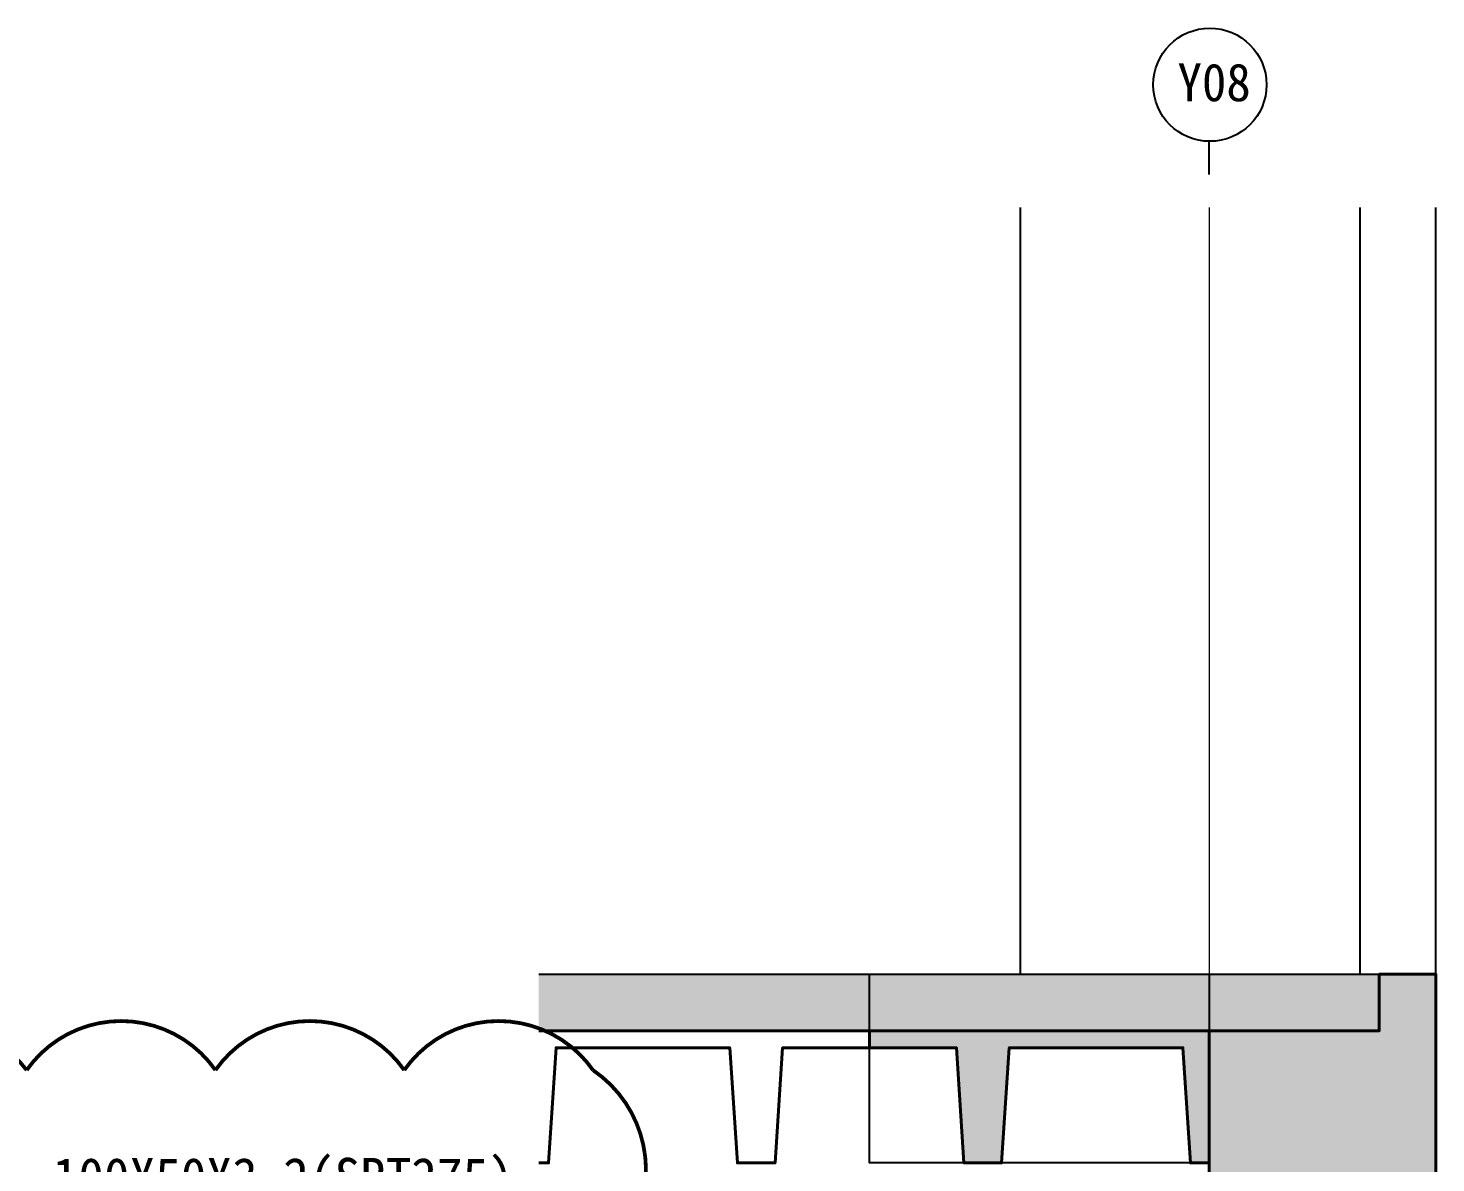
# Model space of a CAD drawing. Header units: millimetres. Extents: x 204328 to 274136, y -196910 to -178068.
# Drawn here: x 214086 to 217814, y -187845 to -184838 of the extents above; entities that cross this region are included whole.
import ezdxf
from ezdxf.enums import TextEntityAlignment as Align
from ezdxf.xclip import XClip

# ---------------------------------------------------------------- set-up
doc = ezdxf.new("R2010")
doc.units = ezdxf.units.MM
doc.linetypes.add('CEN', pattern=[62, 60, -1, 0, -1])
doc.linetypes.add('HID', pattern=[2, 1.1, -0.9])
for name, color, linetype, lineweight in [('A-AXIS-BUBL', 7, 'Continuous', 25), ('A-AXIS-LINE', 1, 'CEN', 15), ('A-CONC-LIN1', 2, 'Continuous', 40), ('A-CONC-LIN2', 7, 'Continuous', 25), ('A-ELEV-LIN2', 7, 'Continuous', 25), ('A-MKXS-TEXT1', 3, 'Continuous', 25), ('A-WAXM-BLOC', 3, 'Continuous', 25), ('A-XXXX-TXT2', 3, 'Continuous', 25), ('A-XXXX-WAT1', 9, 'HID', 20)]:
    doc.layers.add(name, color=color, linetype=linetype, lineweight=lineweight)
doc.layers.add('A-CONC-SOLD', color=253, linetype='CEN')
doc.layers.add('A-XXXX-NPLT', color=144, linetype='Continuous', lineweight=15, plot=False)
doc.layers.add('REV-202205', color=20, linetype='Continuous', lineweight=25, plot=False)
doc.styles.add('돋움체', font='')
doc.styles.add('맑은고딕', font='malgun.ttf')
doc.styles.get('돋움체').set_extended_font_data('DotumChe')

# ---------------------------------------------------------------- blocks, each defined once
blk = doc.blocks.new('PG53')
at = {"layer": 'A-CONC-SOLD'}
h = blk.add_hatch(color=256, dxfattribs=at)
h.dxf.hatch_style = 1
h.paths.add_polyline_path([(300, 700), (-300, 700), (-300, 0), (300, 0)])
at = {"layer": 'A-CONC-LIN1', "color": 2}
blk.add_lwpolyline([(-300, 0), (300, 0), (300, 700), (150, 700), (150, 550), (-300, 550)], close=True, dxfattribs=at)
at = {"layer": 'A-CONC-LIN2'}
blk.add_line((-300, 700), (150, 700), dxfattribs=at)
at = {"layer": 'A-XXXX-NPLT'}
blk.add_lwpolyline([(-300, 0), (300, 0), (300, 700), (-300, 700)], close=True, dxfattribs=at)
at = {"layer": 'A-XXXX-NPLT', "style": '맑은고딕'}
for s, p in [('PG53', (0, 112.5)), ('600X700', (0, 37.5))]:
    blk.add_text(s, height=50, dxfattribs=at).set_placement(p, align=Align.MIDDLE)
blk = doc.blocks.new('PS51')
at = {"layer": 'A-CONC-SOLD'}
h = blk.add_hatch(color=256, dxfattribs=at)
h.dxf.hatch_style = 1
h.paths.add_polyline_path([(-1200, 150), (1200, 150), (1200, 0), (-1200, 0)])
h = blk.add_hatch(color=256, dxfattribs=at)
h.dxf.hatch_style = 1
h.paths.add_polyline_path([(1200, 0), (-1200, 0), (-1200, -45), (-970, -45), (-950, -350), (-850, -350), (-830, -45), (-370, -45), (-350, -350), (-250, -350), (-230, -45), (230, -45), (250, -350), (350, -350), (370, -45), (830, -45), (850, -350), (950, -350), (970, -45), (1200, -45)])
at = {"layer": 'A-CONC-LIN1', "color": 2}
blk.add_lwpolyline([(-850, -350), (-830, -45), (-370, -45), (-350, -350), (-250, -350), (-230, -45), (230, -45), (250, -350), (350, -350), (370, -45), (830, -45), (850, -350), (950, -350), (970, -45), (1200, -45), (1200, 0), (-1200, 0), (-1200, -45), (-970, -45), (-950, -350)], close=True, dxfattribs=at)
at = {"layer": 'A-CONC-LIN2'}
blk.add_line((1200, 150), (-1200, 150), dxfattribs=at)
at = {"layer": 'A-XXXX-WAT1'}
blk.add_lwpolyline([(-1200, 150), (1200, 150), (1200, 0), (-1200, 0)], close=True, dxfattribs=at)
at = {"layer": 'A-XXXX-NPLT', "style": '맑은고딕'}
blk.add_text('PS51', height=100, dxfattribs=at).set_placement((0, 75), align=Align.MIDDLE)

msp = doc.modelspace()

# ---------------------------------------------------------------- hatches: boundary and pattern name
at = {"layer": 'A-CONC-SOLD'}
h = msp.add_hatch(color=256, dxfattribs=at)
h.dxf.hatch_style = 1
h.paths.add_polyline_path([(215438.4, -187345.2), (215438.4, -187495.2), (216314.4, -187495.2), (216314.4, -187345.2)])

# ---------------------------------------------------------------- linework, layer by layer
at = {"layer": 'A-AXIS-BUBL', "ltscale": 0.2}
msp.add_line((217214.4, -185225.7, 0), (217214.4, -185138.2, 0), dxfattribs=at)
msp.add_circle((217215.9, -184988.2, 0), 150, dxfattribs=at)
at = {"layer": 'A-AXIS-LINE', "ltscale": 1000}
msp.add_line((217214.4, -185313.5, 0), (217214.4, -192745.2, 0), dxfattribs=at)
at = {"layer": 'A-CONC-LIN1', "color": 2, "elevation": 0}
msp.add_lwpolyline([(215438.4, -187495.2), (216314.4, -187495.2), (216314.4, -187540.2), (216084.4, -187540.2), (216064.4, -187845.2), (215964.4, -187845.2), (215944.4, -187540.2), (215484.4, -187540.2), (215464.4, -187845.2), (215438.4, -187845.2)], dxfattribs=at)
at = {"layer": 'A-CONC-LIN2'}
msp.add_line((215438.4, -187345.2, 0), (216314.4, -187345.2, 0), dxfattribs=at)
at = {"layer": 'A-ELEV-LIN2'}
msp.add_line((216714.4, -187345.2, 0), (216714.4, -185313.5, 0), dxfattribs=at)
at = {"layer": 'A-WAXM-BLOC'}
for p, q in [((217614.4, -187345.2, 0), (217614.4, -185313.5, 0)), ((217814.4, -187345.2, 0), (217814.4, -185313.5, 0))]:
    msp.add_line(p, q, dxfattribs=at)
at = {"layer": 'A-XXXX-WAT1', "elevation": 0}
msp.add_lwpolyline([(215438.4, -187495.2), (216314.4, -187495.2), (216314.4, -187345.2), (215438.4, -187345.2)], dxfattribs=at)
at = {"layer": 'REV-202205', "const_width": 10, "elevation": 0}
msp.add_lwpolyline([(215589.4, -188124.1, -0.520567), (215089.4, -188124.1, -0.520567), (214589.4, -188124.1, -0.520567), (214089.4, -188124.1, -0.520567), (213598.1, -188115.4, -0.520567), (213598.1, -187615.4, -0.520567), (214082.1, -187599.5, -0.520567), (214582.1, -187599.5, -0.520567), (215082.1, -187599.5, -0.520567), (215582.1, -187599.5, -0.520567)], format="xyb", close=True, dxfattribs=at)

# ---------------------------------------------------------------- block references
ref = msp.add_blockref('PS51', (217514.4, -187495.2, 0), dxfattribs=dict(xscale=-1))
XClip(ref).set_block_clipping_path([(300, -350), (1200, 150)])
msp.add_blockref('PG53', (217514.4, -188045.2, 0))

# ---------------------------------------------------------------- texts
at = {"layer": 'A-MKXS-TEXT1', "color": 0, "insert": (213544.2, -187964.9, 0), "char_height": 105, "attachment_point": 7, "style": '돋움체'}
msp.add_mtext('OHB11:ㅁ-100X50X3.2(SRT275)', dxfattribs=at)
at = {"layer": 'A-XXXX-TXT2', "ltscale": 0.2, "style": '돋움체'}
msp.add_text('Y08', height=100, dxfattribs=at).set_placement((217227.2, -184982.7, 0), align=Align.MIDDLE)

doc.saveas('drawing.dxf')
